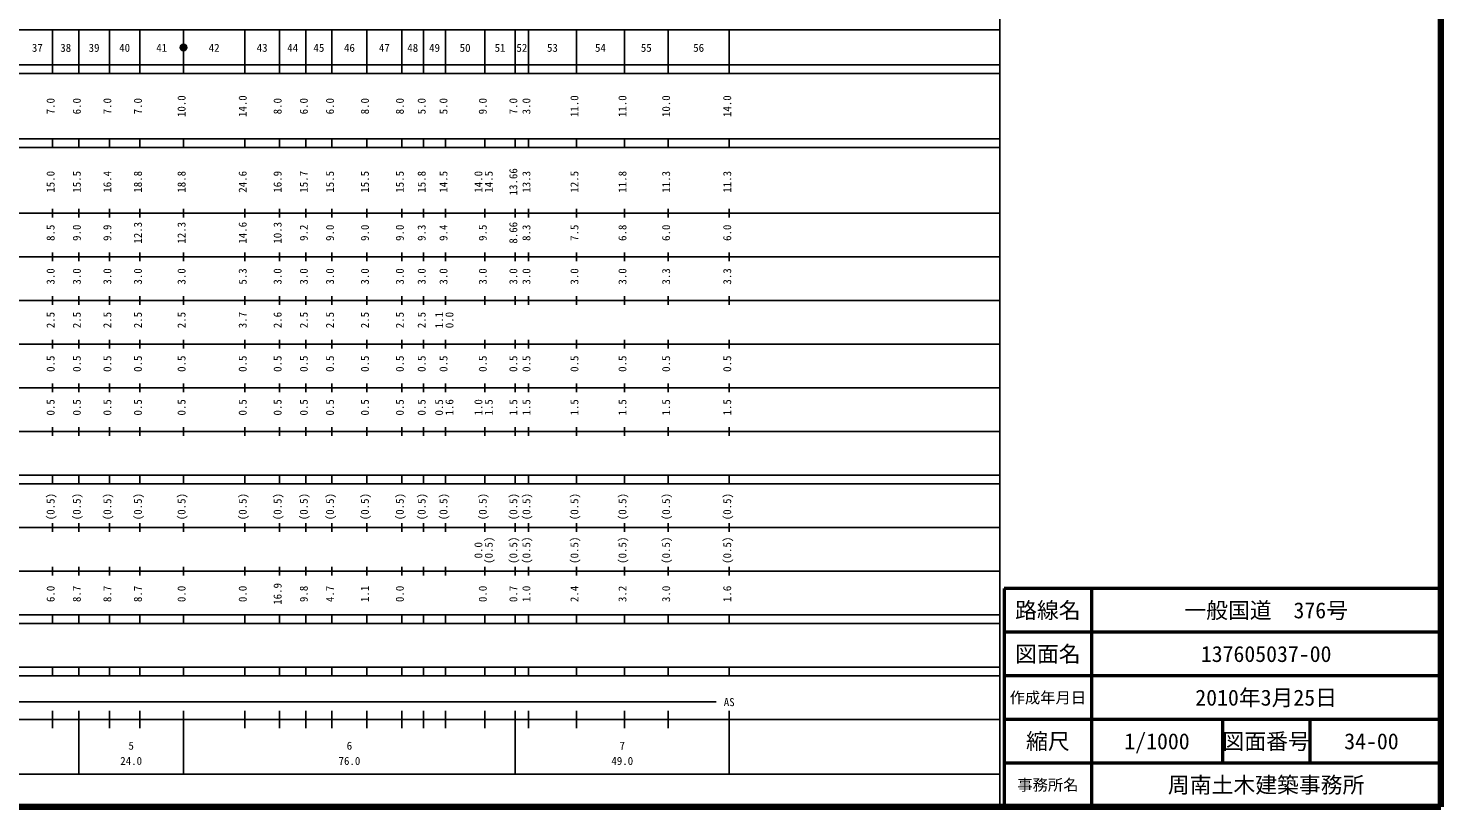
# Model space of a CAD drawing. Units: millimetres on the paper, enlarged 1000 times. Extents: x 40000 to 680000, y 20000 to 380000.
# Drawn here: x 356422 to 680000, y 20000 to 198357 of the extents above; entities that cross this region are included whole.
import ezdxf
from ezdxf.enums import TextEntityAlignment as Align

# ---------------------------------------------------------------- set-up
doc = ezdxf.new("R2010")
doc.units = ezdxf.units.MM
doc.header["$LTSCALE"] = 1000
for name, color, linetype, lineweight in [('M-TTL', 2, 'Continuous', 140), ('M-TTL-BAND', 7, 'Continuous', 25), ('M-TTL-FRAM', 2, 'Continuous', 50), ('M-TTL-LINE', 7, 'Continuous', 50)]:
    doc.layers.add(name, color=color, linetype=linetype, lineweight=lineweight)
doc.layers.add('M-TTL-TXT', color=7, linetype='Continuous')
doc.styles.add('ＭＳ ゴシック', font='')
doc.styles.get('ＭＳ ゴシック').set_extended_font_data('MS Gothic')

msp = doc.modelspace()

# ---------------------------------------------------------------- hatches: boundary and pattern name
at = {"layer": 'M-TTL-BAND'}
msp.add_hatch(color=256, dxfattribs=at).paths.add_polyline_path([(392750, 193973, 1), (391250, 193973, 1)])

# ---------------------------------------------------------------- linework, layer by layer
at = {"layer": 'M-TTL'}
for p, q in [((680000, 20000), (680000, 380000)), ((40000, 20000), (680000, 20000))]:
    msp.add_line(p, q, dxfattribs=at)
at = {"layer": 'M-TTL-BAND'}
for p, q in [((579000, 20000), (579000, 370000)), ((68000, 198000), (579000, 198000)), ((362000, 188000), (362000, 198000)), ((368000, 188000), (368000, 198000)), ((375000, 188000), (375000, 198000)), ((382000, 188000), (382000, 198000)), ((392000, 188000), (392000, 198000)), ((406000, 188000), (406000, 198000)), ((414000, 188000), (414000, 198000)), ((420000, 188000), (420000, 198000)), ((426000, 188000), (426000, 198000)), ((434000, 188000), (434000, 198000)), ((442000, 188000), (442000, 198000)), ((447000, 188000), (447000, 198000)), ((452000, 188000), (452000, 198000)), ((461000, 188000), (461000, 198000)), ((468000, 188000), (468000, 198000)), ((471000, 188000), (471000, 198000)), ((482000, 188000), (482000, 198000)), ((493000, 188000), (493000, 198000)), ((503000, 188000), (503000, 198000)), ((517000, 188000), (517000, 198000)), ((40000, 190000), (579000, 190000)), ((40000, 188000), (579000, 188000)), ((40000, 173000), (579000, 173000)), ((362000, 171000), (362000, 173000)), ((368000, 171000), (368000, 173000)), ((375000, 171000), (375000, 173000)), ((382000, 171000), (382000, 173000)), ((392000, 171000), (392000, 173000)), ((406000, 171000), (406000, 173000)), ((414000, 171000), (414000, 173000)), ((420000, 171000), (420000, 173000)), ((426000, 171000), (426000, 173000)), ((434000, 171000), (434000, 173000)), ((442000, 171000), (442000, 173000)), ((447000, 171000), (447000, 173000)), ((452000, 171000), (452000, 173000)), ((461000, 171000), (461000, 173000)), ((468000, 171000), (468000, 173000)), ((471000, 171000), (471000, 173000)), ((482000, 171000), (482000, 173000)), ((493000, 171000), (493000, 173000)), ((503000, 171000), (503000, 173000)), ((517000, 171000), (517000, 173000)), ((40000, 171000), (579000, 171000)), ((40000, 156000), (579000, 156000)), ((362000, 155000), (362000, 157000)), ((368000, 155000), (368000, 157000)), ((375000, 155000), (375000, 157000)), ((382000, 155000), (382000, 157000)), ((392000, 155000), (392000, 157000)), ((406000, 155000), (406000, 157000)), ((414000, 155000), (414000, 157000)), ((420000, 155000), (420000, 157000)), ((426000, 155000), (426000, 157000)), ((434000, 155000), (434000, 157000)), ((442000, 155000), (442000, 157000)), ((447000, 155000), (447000, 157000)), ((452000, 155000), (452000, 157000)), ((461000, 155000), (461000, 157000)), ((468000, 155000), (468000, 157000)), ((471000, 155000), (471000, 157000)), ((482000, 155000), (482000, 157000)), ((493000, 155000), (493000, 157000)), ((503000, 155000), (503000, 157000)), ((517000, 155000), (517000, 157000)), ((46000, 146000), (579000, 146000)), ((362000, 145000), (362000, 147000)), ((368000, 145000), (368000, 147000)), ((375000, 145000), (375000, 147000)), ((382000, 145000), (382000, 147000)), ((392000, 145000), (392000, 147000)), ((406000, 145000), (406000, 147000)), ((414000, 145000), (414000, 147000)), ((420000, 145000), (420000, 147000)), ((426000, 145000), (426000, 147000)), ((434000, 145000), (434000, 147000)), ((442000, 145000), (442000, 147000)), ((447000, 145000), (447000, 147000)), ((452000, 145000), (452000, 147000)), ((461000, 145000), (461000, 147000)), ((468000, 145000), (468000, 147000)), ((471000, 145000), (471000, 147000)), ((482000, 145000), (482000, 147000)), ((493000, 145000), (493000, 147000)), ((503000, 145000), (503000, 147000)), ((517000, 145000), (517000, 147000)), ((52000, 136000), (579000, 136000)), ((362000, 135000), (362000, 137000)), ((368000, 135000), (368000, 137000)), ((375000, 135000), (375000, 137000)), ((382000, 135000), (382000, 137000)), ((392000, 135000), (392000, 137000)), ((406000, 135000), (406000, 137000)), ((414000, 135000), (414000, 137000)), ((420000, 135000), (420000, 137000)), ((426000, 135000), (426000, 137000)), ((434000, 135000), (434000, 137000)), ((442000, 135000), (442000, 137000)), ((447000, 135000), (447000, 137000)), ((452000, 135000), (452000, 137000)), ((461000, 135000), (461000, 137000)), ((468000, 135000), (468000, 137000)), ((471000, 135000), (471000, 137000)), ((482000, 135000), (482000, 137000)), ((493000, 135000), (493000, 137000)), ((503000, 135000), (503000, 137000)), ((517000, 135000), (517000, 137000)), ((362000, 125000), (362000, 127000)), ((368000, 125000), (368000, 127000)), ((375000, 125000), (375000, 127000)), ((382000, 125000), (382000, 127000)), ((392000, 125000), (392000, 127000)), ((406000, 125000), (406000, 127000)), ((414000, 125000), (414000, 127000)), ((420000, 125000), (420000, 127000)), ((426000, 125000), (426000, 127000)), ((434000, 125000), (434000, 127000)), ((442000, 125000), (442000, 127000)), ((447000, 125000), (447000, 127000)), ((452000, 125000), (452000, 127000)), ((461000, 125000), (461000, 127000)), ((468000, 125000), (468000, 127000)), ((471000, 125000), (471000, 127000)), ((482000, 125000), (482000, 127000)), ((493000, 125000), (493000, 127000)), ((503000, 125000), (503000, 127000)), ((517000, 125000), (517000, 127000)), ((46000, 126000), (579000, 126000)), ((362000, 115000), (362000, 117000)), ((368000, 115000), (368000, 117000)), ((375000, 115000), (375000, 117000)), ((382000, 115000), (382000, 117000)), ((392000, 115000), (392000, 117000)), ((406000, 115000), (406000, 117000)), ((414000, 115000), (414000, 117000)), ((420000, 115000), (420000, 117000)), ((426000, 115000), (426000, 117000)), ((434000, 115000), (434000, 117000)), ((442000, 115000), (442000, 117000)), ((447000, 115000), (447000, 117000)), ((452000, 115000), (452000, 117000)), ((461000, 115000), (461000, 117000)), ((468000, 115000), (468000, 117000)), ((471000, 115000), (471000, 117000)), ((482000, 115000), (482000, 117000)), ((493000, 115000), (493000, 117000)), ((503000, 115000), (503000, 117000)), ((517000, 115000), (517000, 117000)), ((52000, 116000), (579000, 116000)), ((362000, 105000), (362000, 107000)), ((368000, 105000), (368000, 107000)), ((375000, 105000), (375000, 107000)), ((382000, 105000), (382000, 107000)), ((392000, 105000), (392000, 107000)), ((406000, 105000), (406000, 107000)), ((414000, 105000), (414000, 107000)), ((420000, 105000), (420000, 107000)), ((426000, 105000), (426000, 107000)), ((434000, 105000), (434000, 107000)), ((442000, 105000), (442000, 107000)), ((447000, 105000), (447000, 107000)), ((452000, 105000), (452000, 107000)), ((461000, 105000), (461000, 107000)), ((468000, 105000), (468000, 107000)), ((471000, 105000), (471000, 107000)), ((482000, 105000), (482000, 107000)), ((493000, 105000), (493000, 107000)), ((503000, 105000), (503000, 107000)), ((517000, 105000), (517000, 107000)), ((46000, 106000), (579000, 106000)), ((40000, 96000), (579000, 96000)), ((40000, 94000), (579000, 94000)), ((362000, 94000), (362000, 96000)), ((368000, 94000), (368000, 96000)), ((375000, 94000), (375000, 96000)), ((382000, 94000), (382000, 96000)), ((392000, 94000), (392000, 96000)), ((406000, 94000), (406000, 96000)), ((414000, 94000), (414000, 96000)), ((420000, 94000), (420000, 96000)), ((426000, 94000), (426000, 96000)), ((434000, 94000), (434000, 96000)), ((442000, 94000), (442000, 96000)), ((447000, 94000), (447000, 96000)), ((452000, 94000), (452000, 96000)), ((461000, 94000), (461000, 96000)), ((468000, 94000), (468000, 96000)), ((471000, 94000), (471000, 96000)), ((482000, 94000), (482000, 96000)), ((493000, 94000), (493000, 96000)), ((503000, 94000), (503000, 96000)), ((517000, 94000), (517000, 96000)), ((362000, 83000), (362000, 85000)), ((368000, 83000), (368000, 85000)), ((375000, 83000), (375000, 85000)), ((382000, 83000), (382000, 85000)), ((392000, 83000), (392000, 85000)), ((406000, 83000), (406000, 85000)), ((414000, 83000), (414000, 85000)), ((420000, 83000), (420000, 85000)), ((426000, 83000), (426000, 85000)), ((434000, 83000), (434000, 85000)), ((442000, 83000), (442000, 85000)), ((447000, 83000), (447000, 85000)), ((452000, 83000), (452000, 85000)), ((461000, 83000), (461000, 85000)), ((468000, 83000), (468000, 85000)), ((471000, 83000), (471000, 85000)), ((482000, 83000), (482000, 85000)), ((493000, 83000), (493000, 85000)), ((503000, 83000), (503000, 85000)), ((517000, 83000), (517000, 85000)), ((49000, 84000), (579000, 84000)), ((362000, 73000), (362000, 75000)), ((368000, 73000), (368000, 75000)), ((375000, 73000), (375000, 75000)), ((382000, 73000), (382000, 75000)), ((392000, 73000), (392000, 75000)), ((406000, 73000), (406000, 75000)), ((414000, 73000), (414000, 75000)), ((420000, 73000), (420000, 75000)), ((426000, 73000), (426000, 75000)), ((434000, 73000), (434000, 75000)), ((442000, 73000), (442000, 75000)), ((447000, 73000), (447000, 75000)), ((452000, 73000), (452000, 75000)), ((461000, 73000), (461000, 75000)), ((468000, 73000), (468000, 75000)), ((471000, 73000), (471000, 75000)), ((482000, 73000), (482000, 75000)), ((493000, 73000), (493000, 75000)), ((503000, 73000), (503000, 75000)), ((517000, 73000), (517000, 75000)), ((40000, 74000), (579000, 74000)), ((40000, 64000), (579000, 64000)), ((40000, 62000), (579000, 62000)), ((362000, 62000), (362000, 64000)), ((368000, 62000), (368000, 64000)), ((375000, 62000), (375000, 64000)), ((382000, 62000), (382000, 64000)), ((392000, 62000), (392000, 64000)), ((406000, 62000), (406000, 64000)), ((414000, 62000), (414000, 64000)), ((420000, 62000), (420000, 64000)), ((426000, 62000), (426000, 64000)), ((434000, 62000), (434000, 64000)), ((442000, 62000), (442000, 64000)), ((447000, 62000), (447000, 64000)), ((452000, 62000), (452000, 64000)), ((461000, 62000), (461000, 64000)), ((468000, 62000), (468000, 64000)), ((471000, 62000), (471000, 64000)), ((482000, 62000), (482000, 64000)), ((493000, 62000), (493000, 64000)), ((503000, 62000), (503000, 64000)), ((517000, 62000), (517000, 64000)), ((40000, 52000), (579000, 52000)), ((362000, 50000), (362000, 52000)), ((368000, 50000), (368000, 52000)), ((375000, 50000), (375000, 52000)), ((382000, 50000), (382000, 52000)), ((392000, 50000), (392000, 52000)), ((406000, 50000), (406000, 52000)), ((414000, 50000), (414000, 52000)), ((420000, 50000), (420000, 52000)), ((426000, 50000), (426000, 52000)), ((434000, 50000), (434000, 52000)), ((442000, 50000), (442000, 52000)), ((447000, 50000), (447000, 52000)), ((452000, 50000), (452000, 52000)), ((461000, 50000), (461000, 52000)), ((468000, 50000), (468000, 52000)), ((471000, 50000), (471000, 52000)), ((482000, 50000), (482000, 52000)), ((493000, 50000), (493000, 52000)), ((503000, 50000), (503000, 52000)), ((517000, 50000), (517000, 52000)), ((40000, 50000), (579000, 50000)), ((71000, 44000), (514000, 44000)), ((40000, 40000), (579000, 40000)), ((362000, 38000), (362000, 42000)), ((368000, 27500), (368000, 42000)), ((375000, 38000), (375000, 42000)), ((382000, 38000), (382000, 42000)), ((392000, 27500), (392000, 42000)), ((406000, 38000), (406000, 42000)), ((414000, 38000), (414000, 42000)), ((420000, 38000), (420000, 42000)), ((426000, 38000), (426000, 42000)), ((434000, 38000), (434000, 42000)), ((442000, 38000), (442000, 42000)), ((447000, 38000), (447000, 42000)), ((452000, 38000), (452000, 42000)), ((461000, 38000), (461000, 42000)), ((468000, 27500), (468000, 42000)), ((471000, 38000), (471000, 42000)), ((482000, 38000), (482000, 42000)), ((493000, 38000), (493000, 42000)), ((503000, 38000), (503000, 42000)), ((517000, 27500), (517000, 42000)), ((68000, 27500), (579000, 27500))]:
    msp.add_line(p, q, dxfattribs=at)
msp.add_lwpolyline([(392750, 193973, 1), (391250, 193973, 1)], format="xyb", close=True, dxfattribs=at)
at = {"layer": 'M-TTL-FRAM'}
for p, q in [((680000, 70000), (580000, 70000)), ((580000, 70000), (580000, 20000))]:
    msp.add_line(p, q, dxfattribs=at)
at = {"layer": 'M-TTL-LINE'}
for p, q in [((600000, 70000), (600000, 20000)), ((680000, 60000), (580000, 60000)), ((680000, 50000), (580000, 50000)), ((680000, 40000), (580000, 40000)), ((630000, 40000), (630000, 30000)), ((650000, 40000), (650000, 30000)), ((680000, 30000), (580000, 30000))]:
    msp.add_line(p, q, dxfattribs=at)

# ---------------------------------------------------------------- texts
at = {"layer": 'M-TTL-BAND', "style": 'ＭＳ ゴシック'}
for s, p in [('37', (358500, 192405)), ('38', (365000, 192405)), ('39', (371500, 192405)), ('40', (378500, 192405)), ('41', (387000, 192405)), ('42', (399000, 192405)), ('43', (410000, 192405)), ('44', (417000, 192405)), ('45', (423000, 192405)), ('46', (430000, 192405)), ('47', (438000, 192405)), ('48', (444500, 192405)), ('49', (449500, 192405)), ('50', (456500, 192405)), ('51', (464500, 192405)), ('52', (469500, 192405)), ('53', (476500, 192405)), ('54', (487500, 192405)), ('55', (498000, 192405)), ('56', (510000, 192405)), ('AS', (517000, 42500)), ('5', (380000, 32523)), ('6', (430000, 32523)), ('7', (492500, 32523)), ('24.0', (380000, 29033)), ('76.0', (430000, 29033)), ('49.0', (492500, 29033))]:
    msp.add_text(s, height=1833, dxfattribs=at).set_placement(p, align=Align.BOTTOM_CENTER)
for s, p in [('7.0', (363000, 180500)), ('6.0', (369000, 180500)), ('7.0', (376000, 180500)), ('7.0', (383000, 180500)), ('10.0', (393000, 180500)), ('14.0', (407000, 180500)), ('8.0', (415000, 180500)), ('6.0', (421000, 180500)), ('6.0', (427000, 180500)), ('8.0', (435000, 180500)), ('8.0', (443000, 180500)), ('5.0', (448000, 180500)), ('5.0', (453000, 180500)), ('9.0', (462000, 180500)), ('7.0', (469000, 180500)), ('3.0', (472000, 180500)), ('11.0', (483000, 180500)), ('11.0', (494000, 180500)), ('10.0', (504000, 180500)), ('14.0', (518000, 180500)), ('15.0', (363000, 163174)), ('15.5', (369000, 163174)), ('16.4', (376000, 163174)), ('18.8', (383000, 163174)), ('18.8', (393000, 163174)), ('24.6', (407000, 163174)), ('16.9', (415000, 163174)), ('15.7', (421000, 163174)), ('15.5', (427000, 163174)), ('15.5', (435000, 163174)), ('15.5', (443000, 163174)), ('15.8', (448000, 163174)), ('14.5', (453000, 163174)), ('14.0', (461000, 163174)), ('14.5', (463370, 163174)), ('13.66', (469000, 163174)), ('13.3', (472000, 163174)), ('12.5', (483000, 163174)), ('11.8', (494000, 163174)), ('11.3', (504000, 163174)), ('11.3', (518000, 163174)), ('8.5', (363000, 151500)), ('9.0', (369000, 151500)), ('9.9', (376000, 151500)), ('12.3', (383000, 151500)), ('12.3', (393000, 151500)), ('14.6', (407000, 151500)), ('10.3', (415000, 151500)), ('9.2', (421000, 151500)), ('9.0', (427000, 151500)), ('9.0', (435000, 151500)), ('9.0', (443000, 151500)), ('9.3', (448000, 151500)), ('9.4', (453000, 151500)), ('9.5', (462000, 151500)), ('8.66', (469000, 151500)), ('8.3', (472000, 151500)), ('7.5', (483000, 151500)), ('6.8', (494000, 151500)), ('6.0', (504000, 151500)), ('6.0', (518000, 151500)), ('3.0', (363000, 141500)), ('3.0', (369000, 141500)), ('3.0', (376000, 141500)), ('3.0', (383000, 141500)), ('3.0', (393000, 141500)), ('5.3', (407000, 141500)), ('3.0', (415000, 141500)), ('3.0', (421000, 141500)), ('3.0', (427000, 141500)), ('3.0', (435000, 141500)), ('3.0', (443000, 141500)), ('3.0', (448000, 141500)), ('3.0', (453000, 141500)), ('3.0', (462000, 141500)), ('3.0', (469000, 141500)), ('3.0', (472000, 141500)), ('3.0', (483000, 141500)), ('3.0', (494000, 141500)), ('3.3', (504000, 141500)), ('3.3', (518000, 141500)), ('2.5', (363000, 131500)), ('2.5', (369000, 131500)), ('2.5', (376000, 131500)), ('2.5', (383000, 131500)), ('2.5', (393000, 131500)), ('3.7', (407000, 131500)), ('2.6', (415000, 131500)), ('2.5', (421000, 131500)), ('2.5', (427000, 131500)), ('2.5', (435000, 131500)), ('2.5', (443000, 131500)), ('2.5', (448000, 131500)), ('1.1', (452000, 131500)), ('0.0', (454370, 131500)), ('0.5', (363000, 121500)), ('0.5', (369000, 121500)), ('0.5', (376000, 121500)), ('0.5', (383000, 121500)), ('0.5', (393000, 121500)), ('0.5', (407000, 121500)), ('0.5', (415000, 121500)), ('0.5', (421000, 121500)), ('0.5', (427000, 121500)), ('0.5', (435000, 121500)), ('0.5', (443000, 121500)), ('0.5', (448000, 121500)), ('0.5', (453000, 121500)), ('0.5', (462000, 121500)), ('0.5', (469000, 121500)), ('0.5', (472000, 121500)), ('0.5', (483000, 121500)), ('0.5', (494000, 121500)), ('0.5', (504000, 121500)), ('0.5', (518000, 121500)), ('0.5', (363000, 111500)), ('0.5', (369000, 111500)), ('0.5', (376000, 111500)), ('0.5', (383000, 111500)), ('0.5', (393000, 111500)), ('0.5', (407000, 111500)), ('0.5', (415000, 111500)), ('0.5', (421000, 111500)), ('0.5', (427000, 111500)), ('0.5', (435000, 111500)), ('0.5', (443000, 111500)), ('0.5', (448000, 111500)), ('0.5', (452000, 111500)), ('1.6', (454370, 111500)), ('1.0', (461000, 111500)), ('1.5', (463370, 111500)), ('1.5', (469000, 111500)), ('1.5', (472000, 111500)), ('1.5', (483000, 111500)), ('1.5', (494000, 111500)), ('1.5', (504000, 111500)), ('1.5', (518000, 111500)), ('(0.5)', (363000, 88764)), ('(0.5)', (369000, 88764)), ('(0.5)', (376000, 88764)), ('(0.5)', (383000, 88764)), ('(0.5)', (393000, 88764)), ('(0.5)', (407000, 88764)), ('(0.5)', (415000, 88764)), ('(0.5)', (421000, 88764)), ('(0.5)', (427000, 88764)), ('(0.5)', (435000, 88764)), ('(0.5)', (443000, 88764)), ('(0.5)', (448000, 88764)), ('(0.5)', (453000, 88764)), ('(0.5)', (462000, 88764)), ('(0.5)', (469000, 88764)), ('(0.5)', (472000, 88764)), ('(0.5)', (483000, 88764)), ('(0.5)', (494000, 88764)), ('(0.5)', (504000, 88764)), ('(0.5)', (518000, 88764)), ('(0.5)', (463370, 78764)), ('(0.5)', (469000, 78764)), ('(0.5)', (472000, 78764)), ('(0.5)', (483000, 78764)), ('(0.5)', (494000, 78764)), ('(0.5)', (504000, 78764)), ('(0.5)', (518000, 78764)), ('0.0', (461000, 78764)), ('6.0', (363000, 68764)), ('8.7', (369000, 68764)), ('8.7', (376000, 68764)), ('8.7', (383000, 68764)), ('0.0', (393000, 68764)), ('0.0', (407000, 68764)), ('16.9', (415000, 68764)), ('9.8', (421000, 68764)), ('4.7', (427000, 68764)), ('1.1', (435000, 68764)), ('0.0', (443000, 68764)), ('0.0', (462000, 68764)), ('0.7', (469000, 68764)), ('1.0', (472000, 68764)), ('2.4', (483000, 68764)), ('3.2', (494000, 68764)), ('3.0', (504000, 68764)), ('1.6', (518000, 68764))]:
    msp.add_text(s, height=1833, rotation=90, dxfattribs=at).set_placement(p, align=Align.BOTTOM_CENTER)
at = {"layer": 'M-TTL-TXT', "style": 'ＭＳ ゴシック'}
for s, height, p in [('路線名', 3666, (590000, 65000)), ('路線名', 3666, (590000, 65000)), ('一般国道\u3000376号', 3666, (640000, 65000)), ('図面名', 3666, (590000, 55000)), ('図面名', 3666, (590000, 55000)), ('137605037-00', 3666, (640000, 55000)), ('作成年月日', 2566, (590000, 45000)), ('作成年月日', 2566, (590000, 45000)), ('2010年3月25日', 3666, (640000, 45000)), ('縮尺', 3666, (590000, 35000)), ('縮尺', 3666, (590000, 35000)), ('1/1000', 3666, (615000, 35000)), ('図面番号', 3666, (640000, 35000)), ('図面番号', 3666, (640000, 35000)), ('34-00', 3666, (664125, 35000)), ('事務所名', 2566, (590000, 25000)), ('事務所名', 2566, (590000, 25000)), ('周南土木建築事務所', 3666, (640000, 25000))]:
    msp.add_text(s, height=height, dxfattribs=at).set_placement(p, align=Align.MIDDLE_CENTER)

doc.saveas('drawing.dxf')
